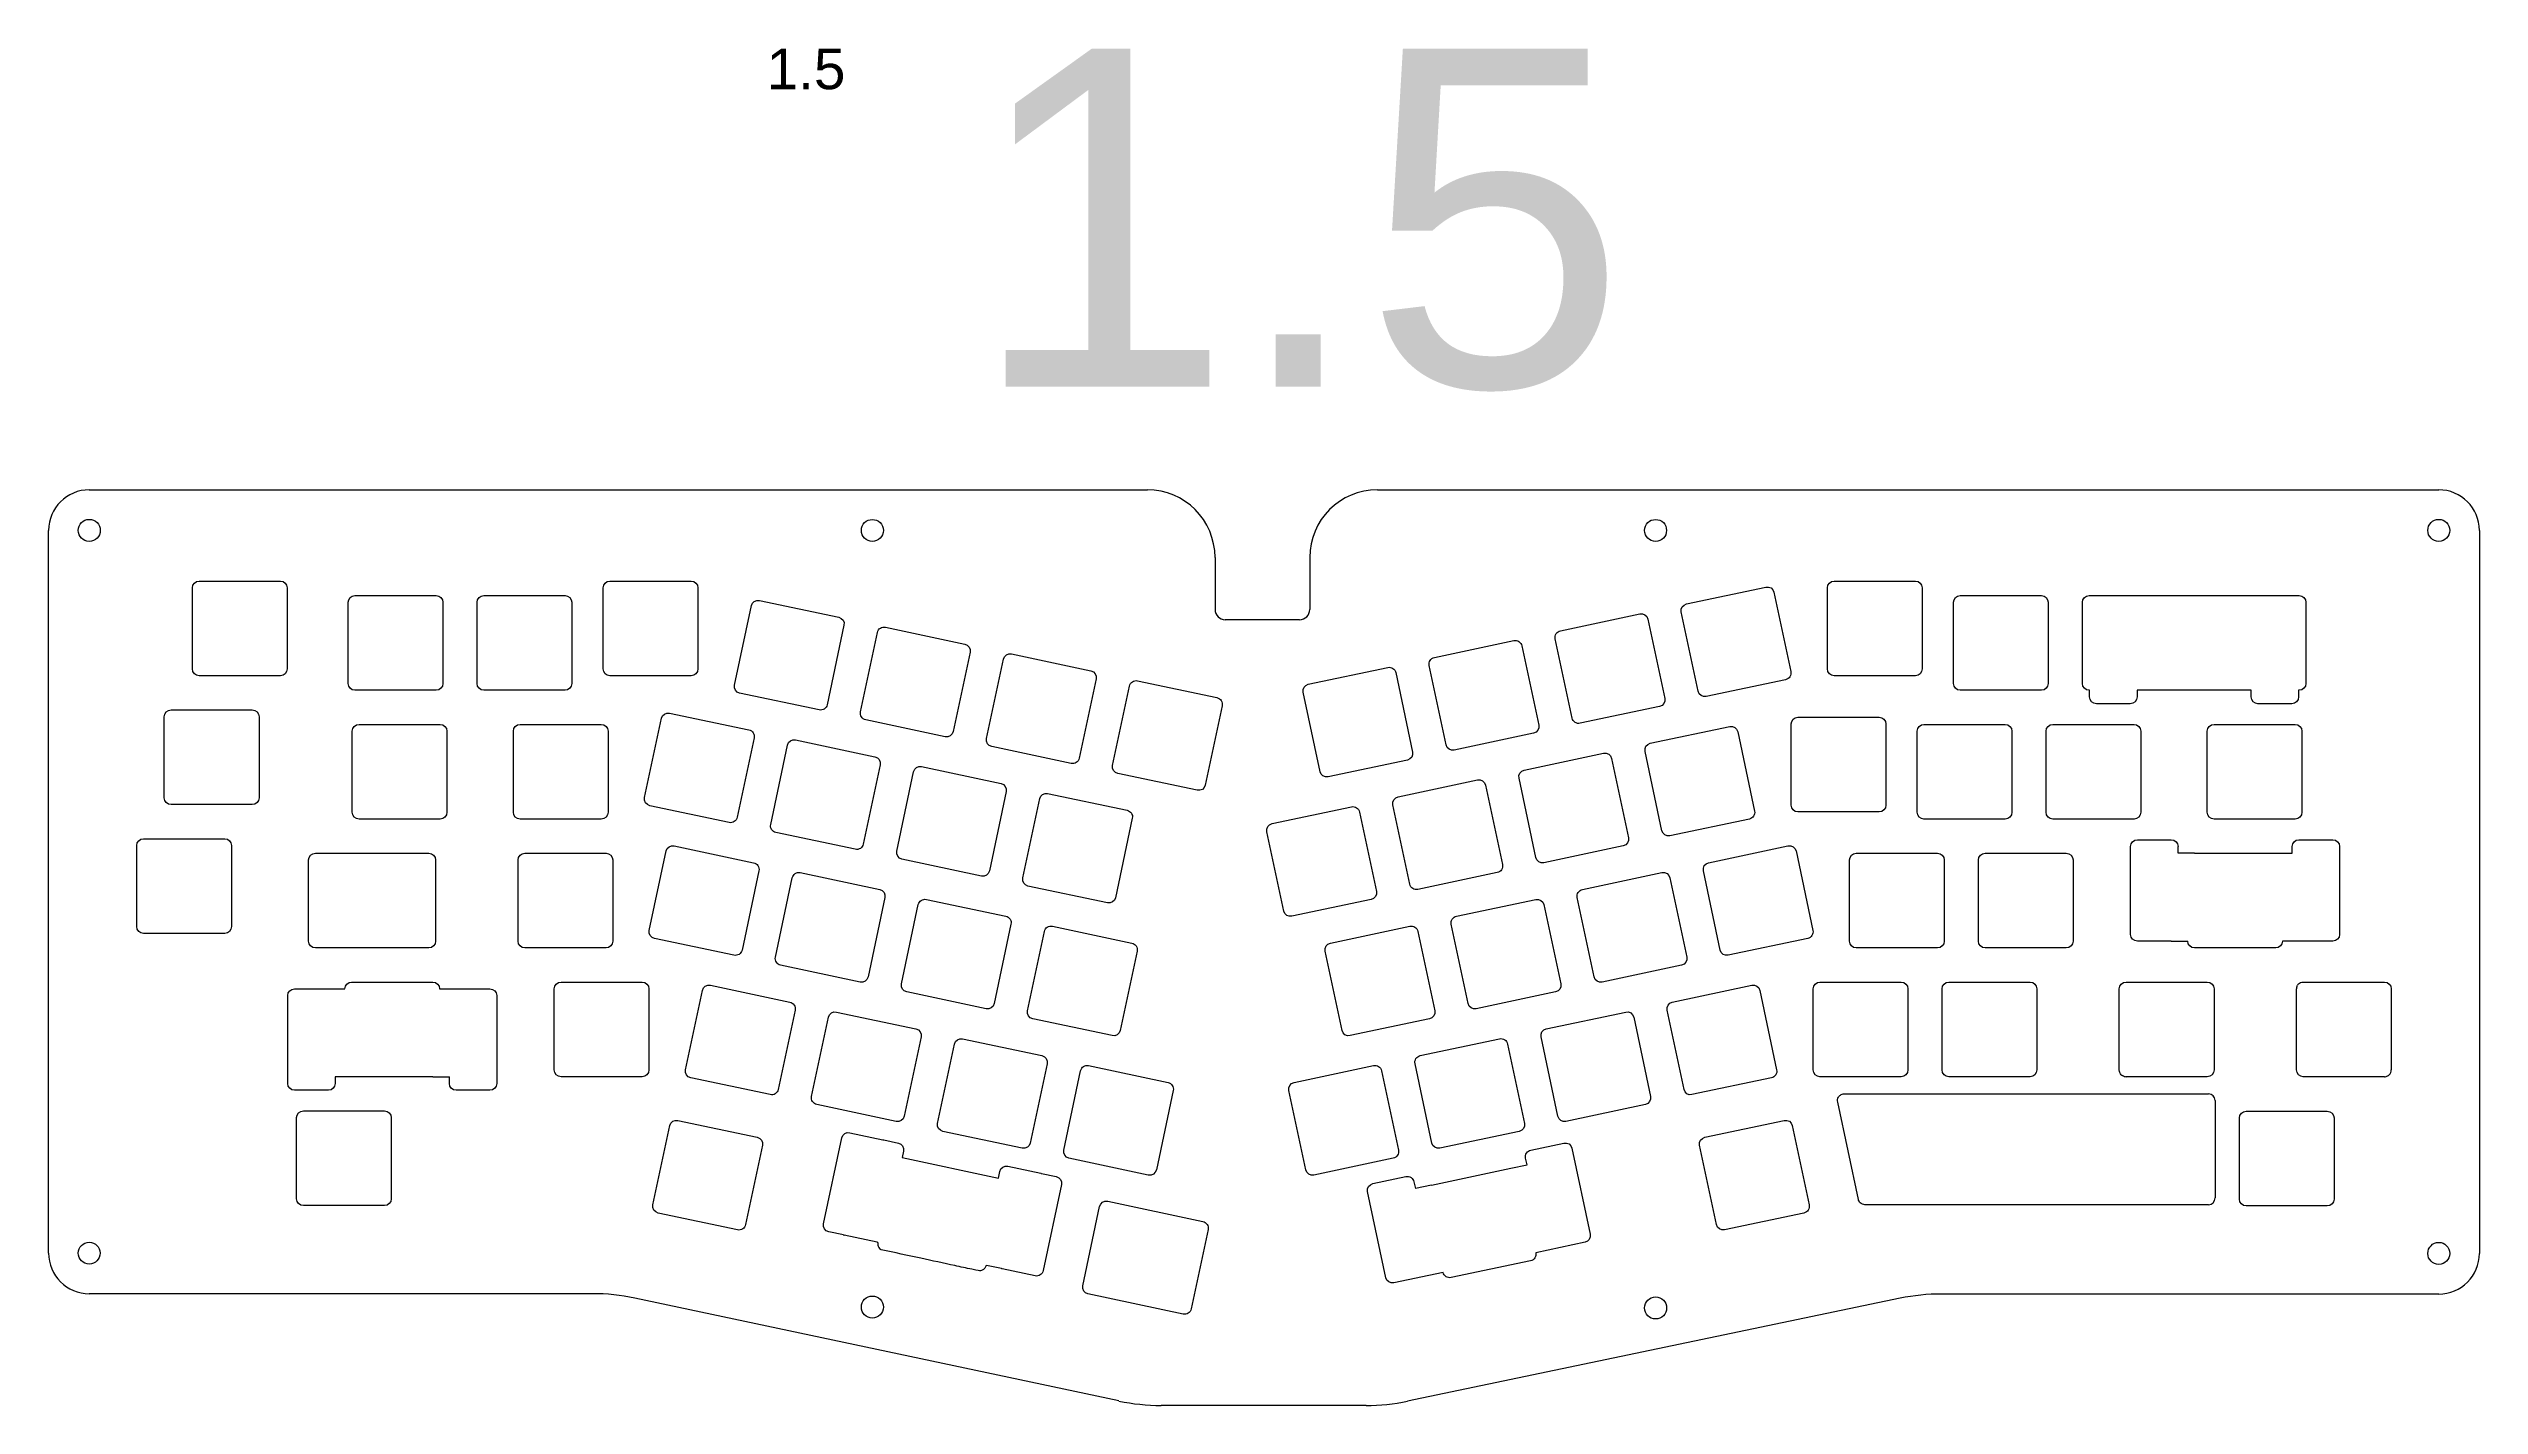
# Model space of a CAD drawing. Header units: millimetres. Extents: x -1511 to 747, y -483 to 541.
# Drawn here: x -406.1 to -46.8, y 69.4 to 270 of the extents above; entities that cross this region are included whole.
import ezdxf

# ---------------------------------------------------------------- set-up
doc = ezdxf.new("R2010")
doc.units = ezdxf.units.MM
doc.layers.get('0').update_dxf_attribs({"lineweight": 25, "true_color": 0xffffff})
doc.styles.add('textstyle0', font='')
doc.styles.add('textstyle1', font='')
doc.styles.get('textstyle0').set_extended_font_data('Arial')
doc.styles.get('textstyle1').set_extended_font_data('Arial')

msp = doc.modelspace()

# ---------------------------------------------------------------- linework, layer by layer
for p, q in [((-400.13, 204.76), (-243.72, 204.76)), ((-209.72, 204.76), (-52.83, 204.76)), ((-406.13, 91.9), (-406.13, 198.76)), ((-46.83, 198.76), (-46.83, 91.85)), ((-233.72, 194.76), (-233.72, 187.06)), ((-219.72, 194.76), (-219.72, 187.06)), ((-383.87, 191.27), (-371.87, 191.27)), ((-323.16, 191.27), (-311.16, 191.27)), ((-142.2, 191.27), (-130.2, 191.27)), ((-384.87, 178.27), (-384.87, 190.27)), ((-370.87, 190.27), (-370.87, 178.27)), ((-361.85, 176.13), (-361.85, 188.13)), ((-360.85, 189.13), (-348.85, 189.13)), ((-347.85, 188.13), (-347.85, 176.13)), ((-342.8, 176.13), (-342.8, 188.13)), ((-341.8, 189.13), (-329.8, 189.13)), ((-328.8, 188.13), (-328.8, 176.13)), ((-324.16, 178.27), (-324.16, 190.27)), ((-310.16, 190.27), (-310.16, 178.27)), ((-304.76, 175.9), (-302.26, 187.64)), ((-301.07, 188.41), (-289.34, 185.91)), ((-164.03, 187.89), (-152.29, 190.38)), ((-151.1, 189.62), (-148.61, 177.88)), ((-143.2, 178.27), (-143.2, 190.27)), ((-129.2, 190.27), (-129.2, 178.27)), ((-124.57, 176.13), (-124.57, 188.13)), ((-123.57, 189.13), (-111.57, 189.13)), ((-110.57, 188.13), (-110.57, 176.13)), ((-105.52, 176.13), (-105.52, 188.13)), ((-104.52, 189.13), (-73.47, 189.13)), ((-72.47, 188.13), (-72.47, 176.13)), ((-288.57, 184.73), (-291.06, 172.99)), ((-286.12, 171.94), (-283.63, 183.67)), ((-282.44, 184.44), (-270.7, 181.95)), ((-221.22, 185.56), (-232.22, 185.56)), ((-182.66, 183.93), (-170.92, 186.43)), ((-169.73, 185.65), (-167.24, 173.92)), ((-162.3, 174.97), (-164.8, 186.7)), ((-269.93, 180.76), (-272.43, 169.03)), ((-267.49, 167.98), (-265, 179.71)), ((-263.81, 180.49), (-252.07, 177.98)), ((-201.29, 179.97), (-189.56, 182.46)), ((-188.37, 181.69), (-185.87, 169.96)), ((-180.94, 171.01), (-183.43, 182.74)), ((-371.87, 177.27), (-383.87, 177.27)), ((-311.16, 177.27), (-323.16, 177.27)), ((-251.3, 176.8), (-253.79, 165.07)), ((-245.17, 176.52), (-233.44, 174.03)), ((-219.93, 176.01), (-208.19, 178.5)), ((-207, 177.73), (-204.51, 165.99)), ((-199.57, 167.04), (-202.06, 178.78)), ((-149.38, 176.69), (-161.12, 174.19)), ((-130.2, 177.27), (-142.2, 177.27)), ((-348.85, 175.13), (-360.85, 175.13)), ((-329.8, 175.13), (-341.8, 175.13)), ((-292.25, 172.22), (-303.99, 174.71)), ((-248.86, 164.01), (-246.36, 175.75)), ((-232.67, 172.84), (-235.16, 161.1)), ((-218.2, 163.08), (-220.7, 174.82)), ((-168.01, 172.73), (-179.75, 170.24)), ((-111.57, 175.13), (-123.57, 175.13)), ((-104.44, 175.13), (-104.52, 175.13)), ((-104.44, 174.13), (-104.44, 175.13)), ((-98.43, 173.13), (-103.43, 173.13)), ((-80.56, 175.13), (-97.44, 175.13)), ((-97.44, 175.13), (-97.44, 174.13)), ((-80.56, 174.13), (-80.56, 175.13)), ((-74.56, 173.13), (-79.56, 173.13)), ((-73.47, 175.13), (-73.56, 175.13)), ((-73.56, 175.13), (-73.56, 174.13)), ((-389.03, 159.22), (-389.03, 171.22)), ((-388.03, 172.22), (-376.03, 172.22)), ((-375.03, 171.22), (-375.03, 159.22)), ((-361.25, 157.08), (-361.25, 169.08)), ((-360.25, 170.08), (-348.25, 170.08)), ((-347.25, 169.08), (-347.25, 157.08)), ((-337.44, 157.08), (-337.44, 169.08)), ((-336.44, 170.08), (-324.44, 170.08)), ((-323.44, 169.08), (-323.44, 157.08)), ((-318.04, 159.25), (-315.54, 170.99)), ((-314.36, 171.75), (-302.62, 169.26)), ((-273.61, 168.25), (-285.35, 170.75)), ((-169.39, 167.28), (-157.65, 169.78)), ((-156.46, 169), (-153.97, 157.27)), ((-148.56, 158.14), (-148.56, 170.14)), ((-147.56, 171.14), (-135.56, 171.14)), ((-134.56, 170.14), (-134.56, 158.14)), ((-129.93, 157.08), (-129.93, 169.08)), ((-128.93, 170.08), (-116.93, 170.08)), ((-115.93, 169.08), (-115.93, 157.08)), ((-110.88, 157.08), (-110.88, 169.08)), ((-109.88, 170.08), (-97.88, 170.08)), ((-96.88, 169.08), (-96.88, 157.08)), ((-87.06, 157.08), (-87.06, 169.08)), ((-86.06, 170.08), (-74.06, 170.08)), ((-73.06, 169.08), (-73.06, 157.08)), ((-301.85, 168.07), (-304.34, 156.34)), ((-299.4, 155.29), (-296.91, 167.02)), ((-295.72, 167.8), (-283.99, 165.3)), ((-254.98, 164.3), (-266.72, 166.79)), ((-186.64, 168.77), (-198.38, 166.28)), ((-188.02, 163.32), (-176.28, 165.81)), ((-167.66, 154.36), (-170.16, 166.09)), ((-283.21, 164.11), (-285.71, 152.38)), ((-280.77, 151.32), (-278.27, 163.07)), ((-277.09, 163.83), (-265.35, 161.34)), ((-236.35, 160.33), (-248.09, 162.83)), ((-205.28, 164.81), (-217.02, 162.31)), ((-206.65, 159.36), (-194.92, 161.86)), ((-186.29, 150.39), (-188.79, 162.13)), ((-175.1, 165.04), (-172.6, 153.3)), ((-376.03, 158.22), (-388.03, 158.22)), ((-264.58, 160.15), (-267.08, 148.41)), ((-262.13, 147.37), (-259.64, 159.1)), ((-258.46, 159.87), (-246.72, 157.38)), ((-204.93, 146.44), (-207.43, 158.17)), ((-193.73, 161.08), (-191.24, 149.35)), ((-348.25, 156.08), (-360.25, 156.08)), ((-324.44, 156.08), (-336.44, 156.08)), ((-305.53, 155.57), (-317.27, 158.06)), ((-245.95, 156.19), (-248.44, 144.45)), ((-225.29, 155.4), (-213.55, 157.89)), ((-212.36, 157.12), (-209.87, 145.38)), ((-154.74, 156.08), (-166.48, 153.59)), ((-135.56, 157.14), (-147.56, 157.14)), ((-116.93, 156.08), (-128.93, 156.08)), ((-97.88, 156.08), (-109.88, 156.08)), ((-74.06, 156.08), (-86.06, 156.08)), ((-393.1, 140.17), (-393.1, 152.17)), ((-392.1, 153.17), (-380.1, 153.17)), ((-379.1, 152.17), (-379.1, 140.17)), ((-366.7, 151.03), (-349.94, 151.03)), ((-335.74, 151.03), (-323.74, 151.03)), ((-317.34, 139.62), (-314.84, 151.36)), ((-313.65, 152.13), (-301.92, 149.63)), ((-286.9, 151.61), (-298.63, 154.1)), ((-223.56, 142.47), (-226.06, 154.21)), ((-173.37, 152.12), (-185.11, 149.62)), ((-160.77, 149.63), (-149.03, 152.13)), ((-147.84, 151.36), (-145.35, 139.62)), ((-138.94, 151.03), (-126.94, 151.03)), ((-119.89, 151.03), (-107.89, 151.03)), ((-98.38, 139.03), (-98.38, 152.03)), ((-97.38, 153.03), (-92.38, 153.03)), ((-91.38, 151.03), (-91.38, 152.03)), ((-88.94, 151.03), (-91.38, 151.03)), ((-88.94, 151.03), (-76.94, 151.03)), ((-76.94, 151.03), (-74.5, 151.03)), ((-74.5, 151.03), (-74.5, 152.03)), ((-73.5, 153.03), (-68.51, 153.03)), ((-67.5, 152.03), (-67.5, 139.03)), ((-367.7, 138.03), (-367.7, 150.03)), ((-348.94, 150.03), (-348.94, 138.03)), ((-336.74, 138.03), (-336.74, 150.03)), ((-322.74, 150.03), (-322.74, 138.03)), ((-301.15, 148.44), (-303.64, 136.71)), ((-298.7, 135.66), (-296.21, 147.39)), ((-295.02, 148.16), (-283.28, 145.67)), ((-268.26, 147.65), (-280, 150.14)), ((-192.01, 148.16), (-203.74, 145.67)), ((-179.4, 145.67), (-167.66, 148.16)), ((-166.48, 147.39), (-163.98, 135.66)), ((-159.04, 136.71), (-161.54, 148.44)), ((-139.94, 138.03), (-139.94, 150.03)), ((-125.94, 150.03), (-125.94, 138.03)), ((-120.89, 138.03), (-120.89, 150.03)), ((-106.89, 150.03), (-106.89, 138.03)), ((-282.51, 144.48), (-285.01, 132.74)), ((-276.39, 144.2), (-264.65, 141.71)), ((-249.63, 143.68), (-261.37, 146.18)), ((-210.64, 144.2), (-222.38, 141.7)), ((-198.03, 141.71), (-186.29, 144.2)), ((-177.68, 132.74), (-180.17, 144.48)), ((-280.07, 131.7), (-277.58, 143.43)), ((-263.88, 140.52), (-266.37, 128.79)), ((-257.75, 140.24), (-246.02, 137.75)), ((-216.67, 137.75), (-204.93, 140.24)), ((-196.31, 128.79), (-198.8, 140.52)), ((-185.11, 143.43), (-182.61, 131.7)), ((-380.1, 139.17), (-392.1, 139.17)), ((-349.94, 137.03), (-366.7, 137.03)), ((-323.74, 137.03), (-335.74, 137.03)), ((-304.83, 135.94), (-316.57, 138.43)), ((-261.44, 127.73), (-258.94, 139.47)), ((-245.25, 136.56), (-247.74, 124.82)), ((-214.94, 124.82), (-217.44, 136.56)), ((-203.74, 139.47), (-201.25, 127.73)), ((-146.12, 138.43), (-157.86, 135.94)), ((-126.94, 137.03), (-138.94, 137.03)), ((-107.89, 137.03), (-119.89, 137.03)), ((-92.38, 138.03), (-97.38, 138.03)), ((-92.38, 138.03), (-89.94, 138.03)), ((-76.94, 137.03), (-88.94, 137.03)), ((-73.5, 138.03), (-75.94, 138.03)), ((-68.51, 138.03), (-73.5, 138.03)), ((-286.19, 131.98), (-297.93, 134.47)), ((-164.75, 134.47), (-176.49, 131.98)), ((-370.78, 116.98), (-370.78, 129.98)), ((-369.78, 130.98), (-364.78, 130.98)), ((-364.78, 130.98), (-362.34, 130.98)), ((-361.34, 131.98), (-349.34, 131.98)), ((-348.34, 130.98), (-345.9, 130.98)), ((-345.9, 130.98), (-340.9, 130.98)), ((-339.9, 129.98), (-339.9, 116.98)), ((-331.39, 118.98), (-331.39, 130.98)), ((-330.39, 131.98), (-318.39, 131.98)), ((-317.39, 130.98), (-317.39, 118.98)), ((-311.99, 119.01), (-309.49, 130.74)), ((-308.31, 131.52), (-296.57, 129.02)), ((-267.56, 128.01), (-279.3, 130.51)), ((-183.38, 130.51), (-195.12, 128.01)), ((-166.13, 129.02), (-154.39, 131.52)), ((-153.2, 130.74), (-150.71, 119.01)), ((-145.3, 118.98), (-145.3, 130.98)), ((-144.3, 131.98), (-132.3, 131.98)), ((-131.3, 130.98), (-131.3, 118.98)), ((-126.25, 118.98), (-126.25, 130.98)), ((-125.25, 131.98), (-113.25, 131.98)), ((-112.25, 130.98), (-112.25, 118.98)), ((-100.06, 118.98), (-100.06, 130.98)), ((-99.06, 131.98), (-87.06, 131.98)), ((-86.06, 130.98), (-86.06, 118.98)), ((-73.86, 118.98), (-73.86, 130.98)), ((-72.86, 131.98), (-60.86, 131.98)), ((-59.86, 130.98), (-59.86, 118.98)), ((-295.8, 127.83), (-298.29, 116.1)), ((-293.35, 115.05), (-290.86, 126.79)), ((-289.67, 127.55), (-277.94, 125.06)), ((-248.93, 124.06), (-260.67, 126.55)), ((-202.02, 126.55), (-213.76, 124.06)), ((-184.76, 125.06), (-173.02, 127.55)), ((-171.84, 126.79), (-169.34, 115.05)), ((-164.4, 116.1), (-166.9, 127.83)), ((-277.16, 123.88), (-279.66, 112.13)), ((-274.72, 111.09), (-272.22, 122.82)), ((-271.04, 123.59), (-259.3, 121.1)), ((-203.39, 121.1), (-191.66, 123.59)), ((-190.47, 122.82), (-187.97, 111.09)), ((-183.03, 112.13), (-185.53, 123.88)), ((-258.53, 119.91), (-261.03, 108.18)), ((-256.08, 107.13), (-253.59, 118.86)), ((-252.4, 119.63), (-240.67, 117.14)), ((-222.03, 117.14), (-210.29, 119.63)), ((-209.1, 118.86), (-206.61, 107.13)), ((-201.67, 108.18), (-204.16, 119.91)), ((-364.78, 115.98), (-369.78, 115.98)), ((-363.78, 117.98), (-363.78, 116.98)), ((-361.34, 117.98), (-363.78, 117.98)), ((-349.34, 117.98), (-361.34, 117.98)), ((-349.34, 117.98), (-346.9, 117.98)), ((-346.9, 116.98), (-346.9, 117.98)), ((-340.9, 115.98), (-345.9, 115.98)), ((-318.39, 117.98), (-330.39, 117.98)), ((-299.48, 115.33), (-311.22, 117.82)), ((-239.9, 115.95), (-242.39, 104.21)), ((-220.3, 104.21), (-222.8, 115.95)), ((-151.48, 117.82), (-163.22, 115.33)), ((-132.3, 117.98), (-144.3, 117.98)), ((-140.7, 115.45), (-86.89, 115.45)), ((-113.25, 117.98), (-125.25, 117.98)), ((-99.66, 118.18), (-99.66, 118.18)), ((-99.53, 118.1), (-99.54, 118.1)), ((-87.06, 117.98), (-99.06, 117.98)), ((-60.86, 117.98), (-72.86, 117.98)), ((-60.38, 118.1), (-60.39, 118.1)), ((-369.48, 99.93), (-369.48, 111.93)), ((-368.48, 112.93), (-356.48, 112.93)), ((-355.48, 111.93), (-355.48, 99.93)), ((-313.11, 111.52), (-301.38, 109.03)), ((-280.85, 111.37), (-292.58, 113.86)), ((-170.11, 113.86), (-181.85, 111.37)), ((-161.32, 109.03), (-149.58, 111.52)), ((-138.63, 99.85), (-141.68, 114.24)), ((-85.89, 114.45), (-85.89, 100.06)), ((-82.31, 99.88), (-82.31, 111.88)), ((-81.31, 112.88), (-69.31, 112.88)), ((-68.31, 111.88), (-68.31, 99.88)), ((-316.8, 99.02), (-314.3, 110.76)), ((-300.61, 107.85), (-303.1, 96.11)), ((-291.6, 96.22), (-288.9, 108.94)), ((-287.71, 109.71), (-282.82, 108.67)), ((-282.7, 108.64), (-280.53, 108.18)), ((-262.21, 107.4), (-273.95, 109.9)), ((-188.75, 109.9), (-200.48, 107.4)), ((-187.04, 107.14), (-182.15, 108.18)), ((-159.59, 96.11), (-162.09, 107.85)), ((-148.39, 110.76), (-145.9, 99.02)), ((-279.76, 106.99), (-279.97, 106.02)), ((-279.97, 106.02), (-265.75, 102.99)), ((-264.35, 104.74), (-259.46, 103.71)), ((-243.58, 103.44), (-255.32, 105.94)), ((-207.38, 105.94), (-219.12, 103.44)), ((-201.72, 101.97), (-189.99, 104.47)), ((-189.99, 104.47), (-187.6, 104.97)), ((-187.6, 104.97), (-187.81, 105.95)), ((-180.96, 107.4), (-178.26, 94.69)), ((-265.75, 102.99), (-265.54, 103.98)), ((-259.35, 103.68), (-257.18, 103.21)), ((-256.41, 102.03), (-259.11, 89.31)), ((-208.46, 88.27), (-211.17, 100.99)), ((-210.4, 102.17), (-205.51, 103.21)), ((-204.32, 102.44), (-204.11, 101.46)), ((-201.72, 101.97), (-204.11, 101.46)), ((-356.48, 98.93), (-368.48, 98.93)), ((-304.29, 95.34), (-316.02, 97.83)), ((-253.28, 87.05), (-250.78, 98.79)), ((-249.59, 99.56), (-235.53, 96.57)), ((-146.67, 97.83), (-158.41, 95.34)), ((-86.89, 99.06), (-137.65, 99.06)), ((-69.31, 98.88), (-81.31, 98.88)), ((-288.66, 94.58), (-290.83, 95.04)), ((-283.65, 93.5), (-288.54, 94.55)), ((-234.76, 95.38), (-237.25, 83.65)), ((-179.03, 93.5), (-186.31, 91.96)), ((-267.57, 90.1), (-267.57, 90.09)), ((-265.3, 89.61), (-267.48, 90.07)), ((-187.08, 90.77), (-198.81, 88.28)), ((-260.3, 88.54), (-265.19, 89.58)), ((-200, 89.05), (-207.28, 87.5)), ((-325.73, 85.9), (-400.13, 85.9)), ((-247.93, 70.04), (-319.5, 85.25)), ((-238.44, 82.88), (-252.5, 85.87)), ((-132.46, 85.22), (-205.26, 70.02)), ((-52.83, 85.85), (-126.33, 85.85)), ((-211.39, 69.38), (-241.69, 69.38))]:
    msp.add_line(p, q)
for centre, radius in [((-400.13, 198.76), 1.63), ((-284.37, 198.76), 1.62), ((-168.6, 198.76), 1.62), ((-52.83, 198.76), 1.63), ((-400.13, 91.9), 1.62), ((-52.83, 91.85), 1.63), ((-284.37, 83.92), 1.63), ((-168.6, 83.8), 1.63)]:
    msp.add_circle(centre, radius)
for centre, radius, start, end in [((-400.13, 198.76), 6, 90, 180), ((-243.72, 194.76), 10, 0, 90), ((-209.72, 194.76), 10, 90, 180), ((-52.83, 198.76), 6, 0, 90), ((-232.22, 187.06), 1.5, 180, 270), ((-221.22, 187.06), 1.5, 270, 0), ((-86.89, 114.45), 1, 0, 90), ((-86.89, 100.06), 1, 270, 0), ((-400.13, 91.9), 6, 180, 270), ((-52.83, 91.85), 6, 270, 0), ((-325.73, 55.9), 30, 78.0043, 90), ((-126.33, 55.85), 30, 90, 101.7943), ((-241.69, 99.38), 30, 258.0043, 270), ((-211.39, 99.38), 30, 270, 281.7943)]:
    msp.add_arc(centre, radius, start, end)
for centre, major_axis, ratio, start_param, end_param in [((-73.51, 131.14), (-0.141, -0.574), 0.559465, 4.610476, 5.12733), ((-73.04, 130.39), (0.23, -1.46), 0.586085, 3.51913, 3.75075), ((-60.78, 119), (0.152, -0.959), 0.939405, 0.58021, 1.404567), ((-99.42, 119.72), (0.71, -1.67), 0.680199, 5.772692, 6.003015), ((-60.84, 118.89), (0.938, 0.211), 0.942037, 4.477952, 4.98992), ((-60.76, 118.57), (0.77, 0.253), 0.723613, 4.975963, 5.352476), ((-288.5, 94.66), (0.283, -0.039), 0.421836, 4.184153, 4.615272)]:
    msp.add_ellipse(centre, major_axis=major_axis, ratio=ratio, start_param=start_param, end_param=end_param)
for points in [[(-384.87, 190.27), (-384.87, 190.82), (-384.42, 191.27), (-383.87, 191.27)], [(-371.87, 191.27), (-371.32, 191.27), (-370.87, 190.82), (-370.87, 190.27)], [(-324.16, 190.27), (-324.16, 190.82), (-323.72, 191.27), (-323.16, 191.27)], [(-311.16, 191.27), (-310.61, 191.27), (-310.16, 190.82), (-310.16, 190.27)], [(-152.29, 190.38), (-151.75, 190.5), (-151.22, 190.16), (-151.1, 189.62)], [(-143.2, 190.27), (-143.2, 190.82), (-142.75, 191.27), (-142.2, 191.27)], [(-130.2, 191.27), (-129.65, 191.27), (-129.2, 190.82), (-129.2, 190.27)], [(-361.85, 188.13), (-361.85, 188.68), (-361.41, 189.13), (-360.85, 189.13)], [(-348.85, 189.13), (-348.3, 189.13), (-347.85, 188.68), (-347.85, 188.13)], [(-342.8, 188.13), (-342.8, 188.68), (-342.36, 189.13), (-341.8, 189.13)], [(-329.8, 189.13), (-329.25, 189.13), (-328.8, 188.68), (-328.8, 188.13)], [(-302.26, 187.64), (-302.15, 188.18), (-301.62, 188.52), (-301.07, 188.41)], [(-164.8, 186.7), (-164.91, 187.24), (-164.57, 187.77), (-164.03, 187.89)], [(-124.57, 188.13), (-124.57, 188.68), (-124.12, 189.13), (-123.57, 189.13)], [(-111.57, 189.13), (-111.02, 189.13), (-110.57, 188.68), (-110.57, 188.13)], [(-105.52, 188.13), (-105.52, 188.68), (-105.07, 189.13), (-104.52, 189.13)], [(-73.47, 189.13), (-72.92, 189.13), (-72.47, 188.68), (-72.47, 188.13)], [(-289.34, 185.91), (-288.8, 185.79), (-288.45, 185.27), (-288.57, 184.73)], [(-283.63, 183.67), (-283.51, 184.21), (-282.98, 184.56), (-282.44, 184.44)], [(-183.43, 182.74), (-183.55, 183.28), (-183.2, 183.82), (-182.66, 183.93)], [(-170.92, 186.43), (-170.38, 186.54), (-169.85, 186.19), (-169.73, 185.65)], [(-270.7, 181.95), (-270.16, 181.83), (-269.82, 181.3), (-269.93, 180.76)], [(-265, 179.71), (-264.88, 180.25), (-264.35, 180.6), (-263.81, 180.49)], [(-202.06, 178.78), (-202.18, 179.32), (-201.83, 179.85), (-201.29, 179.97)], [(-189.56, 182.46), (-189.01, 182.58), (-188.48, 182.23), (-188.37, 181.69)], [(-383.87, 177.27), (-384.42, 177.27), (-384.87, 177.72), (-384.87, 178.27)], [(-370.87, 178.27), (-370.87, 177.72), (-371.32, 177.27), (-371.87, 177.27)], [(-360.85, 175.13), (-361.41, 175.13), (-361.85, 175.58), (-361.85, 176.13)], [(-347.85, 176.13), (-347.85, 175.58), (-348.3, 175.13), (-348.85, 175.13)], [(-341.8, 175.13), (-342.36, 175.13), (-342.8, 175.58), (-342.8, 176.13)], [(-328.8, 176.13), (-328.8, 175.58), (-329.25, 175.13), (-329.8, 175.13)], [(-323.16, 177.27), (-323.72, 177.27), (-324.16, 177.72), (-324.16, 178.27)], [(-310.16, 178.27), (-310.16, 177.72), (-310.61, 177.27), (-311.16, 177.27)], [(-252.07, 177.98), (-251.53, 177.87), (-251.18, 177.34), (-251.3, 176.8)], [(-246.36, 175.75), (-246.25, 176.29), (-245.72, 176.64), (-245.17, 176.52)], [(-208.19, 178.5), (-207.65, 178.62), (-207.12, 178.27), (-207, 177.73)], [(-148.61, 177.88), (-148.49, 177.34), (-148.84, 176.81), (-149.38, 176.69)], [(-142.2, 177.27), (-142.75, 177.27), (-143.2, 177.72), (-143.2, 178.27)], [(-129.2, 178.27), (-129.2, 177.72), (-129.65, 177.27), (-130.2, 177.27)], [(-123.57, 175.13), (-124.12, 175.13), (-124.57, 175.58), (-124.57, 176.13)], [(-110.57, 176.13), (-110.57, 175.58), (-111.02, 175.13), (-111.57, 175.13)], [(-104.52, 175.13), (-105.07, 175.13), (-105.52, 175.58), (-105.52, 176.13)], [(-72.47, 176.13), (-72.47, 175.58), (-72.92, 175.13), (-73.47, 175.13)], [(-303.99, 174.71), (-304.53, 174.82), (-304.87, 175.35), (-304.76, 175.9)], [(-291.06, 172.99), (-291.18, 172.44), (-291.71, 172.1), (-292.25, 172.22)], [(-233.44, 174.03), (-232.9, 173.91), (-232.55, 173.38), (-232.67, 172.84)], [(-220.7, 174.82), (-220.81, 175.36), (-220.47, 175.89), (-219.93, 176.01)], [(-167.24, 173.92), (-167.13, 173.38), (-167.47, 172.84), (-168.01, 172.73)], [(-161.12, 174.19), (-161.66, 174.08), (-162.19, 174.42), (-162.3, 174.97)], [(-103.43, 173.13), (-103.99, 173.13), (-104.44, 173.57), (-104.44, 174.13)], [(-97.44, 174.13), (-97.44, 173.57), (-97.88, 173.13), (-98.43, 173.13)], [(-79.56, 173.13), (-80.11, 173.13), (-80.56, 173.57), (-80.56, 174.13)], [(-73.56, 174.13), (-73.56, 173.57), (-74.01, 173.13), (-74.56, 173.13)], [(-389.03, 171.22), (-389.03, 171.77), (-388.58, 172.22), (-388.03, 172.22)], [(-376.03, 172.22), (-375.48, 172.22), (-375.03, 171.77), (-375.03, 171.22)], [(-361.25, 169.08), (-361.25, 169.63), (-360.8, 170.08), (-360.25, 170.08)], [(-348.25, 170.08), (-347.7, 170.08), (-347.25, 169.63), (-347.25, 169.08)], [(-337.44, 169.08), (-337.44, 169.63), (-336.99, 170.08), (-336.44, 170.08)], [(-324.44, 170.08), (-323.89, 170.08), (-323.44, 169.63), (-323.44, 169.08)], [(-315.54, 170.99), (-315.43, 171.52), (-314.9, 171.87), (-314.36, 171.75)], [(-302.62, 169.26), (-302.08, 169.15), (-301.73, 168.61), (-301.85, 168.07)], [(-285.35, 170.75), (-285.89, 170.87), (-286.24, 171.4), (-286.12, 171.94)], [(-272.43, 169.03), (-272.54, 168.48), (-273.07, 168.14), (-273.61, 168.25)], [(-185.87, 169.96), (-185.76, 169.42), (-186.1, 168.89), (-186.64, 168.77)], [(-179.75, 170.24), (-180.29, 170.12), (-180.82, 170.47), (-180.94, 171.01)], [(-157.65, 169.78), (-157.11, 169.89), (-156.58, 169.55), (-156.46, 169)], [(-148.56, 170.14), (-148.56, 170.69), (-148.11, 171.14), (-147.56, 171.14)], [(-135.56, 171.14), (-135.01, 171.14), (-134.56, 170.69), (-134.56, 170.14)], [(-129.93, 169.08), (-129.93, 169.63), (-129.48, 170.08), (-128.93, 170.08)], [(-116.93, 170.08), (-116.38, 170.08), (-115.93, 169.63), (-115.93, 169.08)], [(-110.88, 169.08), (-110.88, 169.63), (-110.43, 170.08), (-109.88, 170.08)], [(-97.88, 170.08), (-97.33, 170.08), (-96.88, 169.63), (-96.88, 169.08)], [(-87.06, 169.08), (-87.06, 169.63), (-86.61, 170.08), (-86.06, 170.08)], [(-74.06, 170.08), (-73.51, 170.08), (-73.06, 169.63), (-73.06, 169.08)], [(-296.91, 167.02), (-296.79, 167.56), (-296.26, 167.91), (-295.72, 167.8)], [(-283.99, 165.3), (-283.44, 165.19), (-283.1, 164.65), (-283.21, 164.11)], [(-266.72, 166.79), (-267.26, 166.9), (-267.6, 167.44), (-267.49, 167.98)], [(-204.51, 165.99), (-204.4, 165.45), (-204.74, 164.92), (-205.28, 164.81)], [(-198.38, 166.28), (-198.92, 166.16), (-199.45, 166.5), (-199.57, 167.04)], [(-176.28, 165.81), (-175.74, 165.93), (-175.21, 165.58), (-175.1, 165.04)], [(-170.16, 166.09), (-170.27, 166.64), (-169.93, 167.16), (-169.39, 167.28)], [(-278.27, 163.07), (-278.16, 163.61), (-277.63, 163.95), (-277.09, 163.83)], [(-253.79, 165.07), (-253.91, 164.53), (-254.44, 164.18), (-254.98, 164.3)], [(-248.09, 162.83), (-248.63, 162.95), (-248.97, 163.47), (-248.86, 164.01)], [(-217.02, 162.31), (-217.56, 162.2), (-218.09, 162.54), (-218.2, 163.08)], [(-194.92, 161.86), (-194.38, 161.97), (-193.84, 161.62), (-193.73, 161.08)], [(-188.79, 162.13), (-188.9, 162.67), (-188.56, 163.21), (-188.02, 163.32)], [(-388.03, 158.22), (-388.58, 158.22), (-389.03, 158.67), (-389.03, 159.22)], [(-375.03, 159.22), (-375.03, 158.67), (-375.48, 158.22), (-376.03, 158.22)], [(-317.27, 158.06), (-317.81, 158.18), (-318.15, 158.71), (-318.04, 159.25)], [(-265.35, 161.34), (-264.81, 161.22), (-264.47, 160.69), (-264.58, 160.15)], [(-259.64, 159.1), (-259.53, 159.64), (-258.99, 159.99), (-258.46, 159.87)], [(-235.16, 161.1), (-235.28, 160.56), (-235.81, 160.22), (-236.35, 160.33)], [(-207.43, 158.17), (-207.54, 158.71), (-207.19, 159.24), (-206.65, 159.36)], [(-147.56, 157.14), (-148.11, 157.14), (-148.56, 157.59), (-148.56, 158.14)], [(-134.56, 158.14), (-134.56, 157.59), (-135.01, 157.14), (-135.56, 157.14)], [(-360.25, 156.08), (-360.8, 156.08), (-361.25, 156.53), (-361.25, 157.08)], [(-347.25, 157.08), (-347.25, 156.53), (-347.7, 156.08), (-348.25, 156.08)], [(-336.44, 156.08), (-336.99, 156.08), (-337.44, 156.53), (-337.44, 157.08)], [(-323.44, 157.08), (-323.44, 156.53), (-323.89, 156.08), (-324.44, 156.08)], [(-304.34, 156.34), (-304.46, 155.79), (-304.99, 155.45), (-305.53, 155.57)], [(-298.63, 154.1), (-299.17, 154.21), (-299.52, 154.75), (-299.4, 155.29)], [(-246.72, 157.38), (-246.17, 157.26), (-245.83, 156.73), (-245.95, 156.19)], [(-226.06, 154.21), (-226.17, 154.75), (-225.83, 155.28), (-225.29, 155.4)], [(-213.55, 157.89), (-213.01, 158.01), (-212.48, 157.66), (-212.36, 157.12)], [(-153.97, 157.27), (-153.85, 156.73), (-154.2, 156.2), (-154.74, 156.08)], [(-128.93, 156.08), (-129.48, 156.08), (-129.93, 156.53), (-129.93, 157.08)], [(-115.93, 157.08), (-115.93, 156.53), (-116.38, 156.08), (-116.93, 156.08)], [(-109.88, 156.08), (-110.43, 156.08), (-110.88, 156.53), (-110.88, 157.08)], [(-96.88, 157.08), (-96.88, 156.53), (-97.33, 156.08), (-97.88, 156.08)], [(-86.06, 156.08), (-86.61, 156.08), (-87.06, 156.53), (-87.06, 157.08)], [(-73.06, 157.08), (-73.06, 156.53), (-73.51, 156.08), (-74.06, 156.08)], [(-393.1, 152.17), (-393.1, 152.72), (-392.66, 153.17), (-392.1, 153.17)], [(-380.1, 153.17), (-379.55, 153.17), (-379.1, 152.72), (-379.1, 152.17)], [(-367.7, 150.03), (-367.7, 150.58), (-367.26, 151.03), (-366.7, 151.03)], [(-349.94, 151.03), (-349.39, 151.03), (-348.94, 150.58), (-348.94, 150.03)], [(-336.74, 150.03), (-336.74, 150.58), (-336.3, 151.03), (-335.74, 151.03)], [(-323.74, 151.03), (-323.19, 151.03), (-322.74, 150.58), (-322.74, 150.03)], [(-314.84, 151.36), (-314.73, 151.89), (-314.2, 152.24), (-313.65, 152.13)], [(-285.71, 152.38), (-285.82, 151.84), (-286.36, 151.49), (-286.9, 151.61)], [(-280, 150.14), (-280.54, 150.26), (-280.88, 150.79), (-280.77, 151.32)], [(-172.6, 153.3), (-172.49, 152.77), (-172.83, 152.23), (-173.37, 152.12)], [(-166.48, 153.59), (-167.01, 153.47), (-167.55, 153.82), (-167.66, 154.36)], [(-149.03, 152.13), (-148.49, 152.24), (-147.96, 151.89), (-147.84, 151.36)], [(-139.94, 150.03), (-139.94, 150.58), (-139.49, 151.03), (-138.94, 151.03)], [(-126.94, 151.03), (-126.39, 151.03), (-125.94, 150.58), (-125.94, 150.03)], [(-120.89, 150.03), (-120.89, 150.58), (-120.44, 151.03), (-119.89, 151.03)], [(-107.89, 151.03), (-107.34, 151.03), (-106.89, 150.58), (-106.89, 150.03)], [(-98.38, 152.03), (-98.38, 152.58), (-97.93, 153.03), (-97.38, 153.03)], [(-92.38, 153.03), (-91.83, 153.03), (-91.38, 152.58), (-91.38, 152.03)], [(-74.5, 152.03), (-74.5, 152.58), (-74.06, 153.03), (-73.5, 153.03)], [(-68.51, 153.03), (-67.95, 153.03), (-67.5, 152.58), (-67.5, 152.03)], [(-301.92, 149.63), (-301.38, 149.51), (-301.03, 148.98), (-301.15, 148.44)], [(-296.21, 147.39), (-296.09, 147.93), (-295.56, 148.28), (-295.02, 148.16)], [(-267.08, 148.41), (-267.19, 147.87), (-267.72, 147.53), (-268.26, 147.65)], [(-261.37, 146.18), (-261.91, 146.29), (-262.25, 146.82), (-262.13, 147.37)], [(-191.24, 149.35), (-191.12, 148.81), (-191.47, 148.27), (-192.01, 148.16)], [(-185.11, 149.62), (-185.65, 149.51), (-186.18, 149.86), (-186.29, 150.39)], [(-167.66, 148.16), (-167.12, 148.28), (-166.59, 147.93), (-166.48, 147.39)], [(-161.54, 148.44), (-161.65, 148.98), (-161.31, 149.51), (-160.77, 149.63)], [(-283.28, 145.67), (-282.74, 145.55), (-282.4, 145.02), (-282.51, 144.48)], [(-277.58, 143.43), (-277.46, 143.97), (-276.93, 144.32), (-276.39, 144.2)], [(-248.44, 144.45), (-248.56, 143.91), (-249.09, 143.57), (-249.63, 143.68)], [(-209.87, 145.38), (-209.75, 144.84), (-210.1, 144.32), (-210.64, 144.2)], [(-203.74, 145.67), (-204.28, 145.55), (-204.82, 145.9), (-204.93, 146.44)], [(-186.29, 144.2), (-185.75, 144.32), (-185.23, 143.97), (-185.11, 143.43)], [(-180.17, 144.48), (-180.29, 145.02), (-179.94, 145.55), (-179.4, 145.67)], [(-392.1, 139.17), (-392.66, 139.17), (-393.1, 139.62), (-393.1, 140.17)], [(-379.1, 140.17), (-379.1, 139.62), (-379.55, 139.17), (-380.1, 139.17)], [(-264.65, 141.71), (-264.11, 141.6), (-263.76, 141.06), (-263.88, 140.52)], [(-258.94, 139.47), (-258.83, 140.01), (-258.3, 140.36), (-257.75, 140.24)], [(-222.38, 141.7), (-222.92, 141.59), (-223.45, 141.93), (-223.56, 142.47)], [(-204.93, 140.24), (-204.39, 140.36), (-203.86, 140.01), (-203.74, 139.47)], [(-198.8, 140.52), (-198.92, 141.06), (-198.57, 141.6), (-198.03, 141.71)], [(-366.7, 137.03), (-367.26, 137.03), (-367.7, 137.48), (-367.7, 138.03)], [(-348.94, 138.03), (-348.94, 137.48), (-349.39, 137.03), (-349.94, 137.03)], [(-335.74, 137.03), (-336.3, 137.03), (-336.74, 137.48), (-336.74, 138.03)], [(-322.74, 138.03), (-322.74, 137.48), (-323.19, 137.03), (-323.74, 137.03)], [(-316.57, 138.43), (-317.11, 138.55), (-317.45, 139.08), (-317.34, 139.62)], [(-303.64, 136.71), (-303.76, 136.17), (-304.29, 135.82), (-304.83, 135.94)], [(-246.02, 137.75), (-245.48, 137.63), (-245.13, 137.1), (-245.25, 136.56)], [(-217.44, 136.56), (-217.55, 137.1), (-217.21, 137.63), (-216.67, 137.75)], [(-157.86, 135.94), (-158.4, 135.82), (-158.93, 136.17), (-159.04, 136.71)], [(-145.35, 139.62), (-145.23, 139.08), (-145.58, 138.55), (-146.12, 138.43)], [(-138.94, 137.03), (-139.49, 137.03), (-139.94, 137.48), (-139.94, 138.03)], [(-125.94, 138.03), (-125.94, 137.48), (-126.39, 137.03), (-126.94, 137.03)], [(-119.89, 137.03), (-120.44, 137.03), (-120.89, 137.48), (-120.89, 138.03)], [(-106.89, 138.03), (-106.89, 137.48), (-107.34, 137.03), (-107.89, 137.03)], [(-97.38, 138.03), (-97.93, 138.03), (-98.38, 138.48), (-98.38, 139.03)], [(-88.94, 137.03), (-89.5, 137.03), (-89.94, 137.48), (-89.94, 138.03)], [(-75.94, 138.03), (-75.94, 137.48), (-76.39, 137.03), (-76.94, 137.03)], [(-67.5, 139.03), (-67.5, 138.48), (-67.95, 138.03), (-68.51, 138.03)], [(-297.93, 134.47), (-298.47, 134.59), (-298.82, 135.11), (-298.7, 135.66)], [(-163.98, 135.66), (-163.87, 135.11), (-164.21, 134.59), (-164.75, 134.47)], [(-370.78, 129.98), (-370.78, 130.53), (-370.33, 130.98), (-369.78, 130.98)], [(-362.34, 130.98), (-362.34, 131.53), (-361.89, 131.98), (-361.34, 131.98)], [(-349.34, 131.98), (-348.79, 131.98), (-348.34, 131.53), (-348.34, 130.98)], [(-340.9, 130.98), (-340.35, 130.98), (-339.9, 130.53), (-339.9, 129.98)], [(-331.39, 130.98), (-331.39, 131.53), (-330.94, 131.98), (-330.39, 131.98)], [(-318.39, 131.98), (-317.84, 131.98), (-317.39, 131.53), (-317.39, 130.98)], [(-309.49, 130.74), (-309.38, 131.28), (-308.85, 131.63), (-308.31, 131.52)], [(-285.01, 132.74), (-285.12, 132.2), (-285.65, 131.86), (-286.19, 131.98)], [(-279.3, 130.51), (-279.84, 130.62), (-280.18, 131.15), (-280.07, 131.7)], [(-182.61, 131.7), (-182.5, 131.15), (-182.84, 130.62), (-183.38, 130.51)], [(-176.49, 131.98), (-177.03, 131.86), (-177.56, 132.2), (-177.68, 132.74)], [(-154.39, 131.52), (-153.85, 131.63), (-153.32, 131.28), (-153.2, 130.74)], [(-145.3, 130.98), (-145.3, 131.53), (-144.85, 131.98), (-144.3, 131.98)], [(-132.3, 131.98), (-131.75, 131.98), (-131.3, 131.53), (-131.3, 130.98)], [(-126.25, 130.98), (-126.25, 131.53), (-125.8, 131.98), (-125.25, 131.98)], [(-113.25, 131.98), (-112.7, 131.98), (-112.25, 131.53), (-112.25, 130.98)], [(-100.06, 130.98), (-100.06, 131.53), (-99.61, 131.98), (-99.06, 131.98)], [(-87.06, 131.98), (-86.51, 131.98), (-86.06, 131.53), (-86.06, 130.98)], [(-73.81, 131.28), (-73.79, 131.36), (-73.76, 131.43), (-73.72, 131.5)], [(-73.57, 131.69), (-73.39, 131.87), (-73.14, 131.98), (-72.86, 131.98)], [(-60.86, 131.98), (-60.31, 131.98), (-59.86, 131.53), (-59.86, 130.98)], [(-296.57, 129.02), (-296.03, 128.91), (-295.68, 128.37), (-295.8, 127.83)], [(-290.86, 126.79), (-290.74, 127.33), (-290.21, 127.67), (-289.67, 127.55)], [(-266.37, 128.79), (-266.49, 128.24), (-267.02, 127.9), (-267.56, 128.01)], [(-260.67, 126.55), (-261.21, 126.66), (-261.55, 127.19), (-261.44, 127.73)], [(-201.25, 127.73), (-201.14, 127.19), (-201.48, 126.66), (-202.02, 126.55)], [(-195.12, 128.01), (-195.66, 127.9), (-196.19, 128.24), (-196.31, 128.79)], [(-173.02, 127.55), (-172.48, 127.67), (-171.95, 127.33), (-171.84, 126.79)], [(-166.9, 127.83), (-167.01, 128.37), (-166.67, 128.91), (-166.13, 129.02)], [(-277.94, 125.06), (-277.4, 124.94), (-277.05, 124.42), (-277.16, 123.88)], [(-272.22, 122.82), (-272.11, 123.36), (-271.58, 123.71), (-271.04, 123.59)], [(-247.74, 124.82), (-247.86, 124.28), (-248.39, 123.94), (-248.93, 124.06)], [(-213.76, 124.06), (-214.3, 123.94), (-214.83, 124.28), (-214.94, 124.82)], [(-191.66, 123.59), (-191.12, 123.71), (-190.58, 123.36), (-190.47, 122.82)], [(-185.53, 123.88), (-185.65, 124.42), (-185.3, 124.94), (-184.76, 125.06)], [(-330.39, 117.98), (-330.94, 117.98), (-331.39, 118.43), (-331.39, 118.98)], [(-317.39, 118.98), (-317.39, 118.43), (-317.84, 117.98), (-318.39, 117.98)], [(-311.22, 117.82), (-311.76, 117.93), (-312.1, 118.47), (-311.99, 119.01)], [(-259.3, 121.1), (-258.76, 120.98), (-258.42, 120.45), (-258.53, 119.91)], [(-253.59, 118.86), (-253.48, 119.4), (-252.94, 119.75), (-252.4, 119.63)], [(-210.29, 119.63), (-209.75, 119.75), (-209.22, 119.4), (-209.1, 118.86)], [(-204.16, 119.91), (-204.28, 120.45), (-203.93, 120.98), (-203.39, 121.1)], [(-150.71, 119.01), (-150.59, 118.47), (-150.94, 117.93), (-151.48, 117.82)], [(-144.3, 117.98), (-144.85, 117.98), (-145.3, 118.43), (-145.3, 118.98)], [(-131.3, 118.98), (-131.3, 118.43), (-131.75, 117.98), (-132.3, 117.98)], [(-125.25, 117.98), (-125.8, 117.98), (-126.25, 118.43), (-126.25, 118.98)], [(-112.25, 118.98), (-112.25, 118.43), (-112.7, 117.98), (-113.25, 117.98)], [(-99.76, 118.28), (-99.94, 118.45), (-100.06, 118.7), (-100.06, 118.98)], [(-86.06, 118.98), (-86.06, 118.42), (-86.51, 117.98), (-87.06, 117.98)], [(-72.86, 117.98), (-73.41, 117.98), (-73.86, 118.43), (-73.86, 118.98)], [(-369.78, 115.98), (-370.33, 115.98), (-370.78, 116.42), (-370.78, 116.98)], [(-363.78, 116.98), (-363.78, 116.42), (-364.23, 115.98), (-364.78, 115.98)], [(-345.9, 115.98), (-346.46, 115.98), (-346.9, 116.42), (-346.9, 116.98)], [(-339.9, 116.98), (-339.9, 116.42), (-340.35, 115.98), (-340.9, 115.98)], [(-298.29, 116.1), (-298.41, 115.56), (-298.94, 115.21), (-299.48, 115.33)], [(-292.58, 113.86), (-293.12, 113.98), (-293.47, 114.51), (-293.35, 115.05)], [(-240.67, 117.14), (-240.13, 117.02), (-239.78, 116.49), (-239.9, 115.95)], [(-222.8, 115.95), (-222.91, 116.49), (-222.57, 117.02), (-222.03, 117.14)], [(-169.34, 115.05), (-169.23, 114.51), (-169.57, 113.98), (-170.11, 113.86)], [(-163.22, 115.33), (-163.76, 115.21), (-164.29, 115.56), (-164.4, 116.1)], [(-99.66, 118.18), (-99.7, 118.21), (-99.73, 118.24), (-99.76, 118.28)], [(-99.57, 118.12), (-99.6, 118.14), (-99.63, 118.16), (-99.66, 118.18)], [(-99.54, 118.1), (-99.55, 118.11), (-99.56, 118.11), (-99.57, 118.12)], [(-99.5, 118.09), (-99.51, 118.09), (-99.53, 118.09), (-99.53, 118.1)], [(-99.48, 118.08), (-99.49, 118.08), (-99.5, 118.08), (-99.5, 118.09)], [(-99.36, 118.03), (-99.4, 118.04), (-99.44, 118.06), (-99.48, 118.08)], [(-369.48, 111.93), (-369.48, 112.48), (-369.03, 112.93), (-368.48, 112.93)], [(-356.48, 112.93), (-355.93, 112.93), (-355.48, 112.48), (-355.48, 111.93)], [(-314.3, 110.76), (-314.19, 111.3), (-313.65, 111.64), (-313.11, 111.52)], [(-279.66, 112.13), (-279.77, 111.6), (-280.31, 111.25), (-280.85, 111.37)], [(-181.85, 111.37), (-182.39, 111.25), (-182.92, 111.6), (-183.03, 112.13)], [(-149.58, 111.52), (-149.04, 111.64), (-148.51, 111.3), (-148.39, 110.76)], [(-82.31, 111.88), (-82.31, 112.43), (-81.86, 112.88), (-81.31, 112.88)], [(-69.31, 112.88), (-68.76, 112.88), (-68.31, 112.43), (-68.31, 111.88)], [(-301.38, 109.03), (-300.84, 108.91), (-300.49, 108.38), (-300.61, 107.85)], [(-288.9, 108.94), (-288.78, 109.48), (-288.25, 109.82), (-287.71, 109.71)], [(-282.82, 108.67), (-282.78, 108.66), (-282.74, 108.65), (-282.7, 108.64)], [(-280.53, 108.18), (-279.99, 108.06), (-279.65, 107.53), (-279.76, 106.99)], [(-273.95, 109.9), (-274.49, 110.01), (-274.83, 110.55), (-274.72, 111.09)], [(-261.03, 108.18), (-261.14, 107.63), (-261.67, 107.29), (-262.21, 107.4)], [(-200.48, 107.4), (-201.02, 107.29), (-201.56, 107.63), (-201.67, 108.18)], [(-187.97, 111.09), (-187.86, 110.55), (-188.21, 110.01), (-188.75, 109.9)], [(-182.15, 108.18), (-181.61, 108.29), (-181.08, 107.95), (-180.96, 107.4)], [(-162.09, 107.85), (-162.2, 108.38), (-161.86, 108.91), (-161.32, 109.03)], [(-265.54, 103.98), (-265.43, 104.51), (-264.9, 104.86), (-264.35, 104.74)], [(-255.32, 105.94), (-255.85, 106.05), (-256.2, 106.59), (-256.08, 107.13)], [(-242.39, 104.21), (-242.51, 103.68), (-243.04, 103.33), (-243.58, 103.44)], [(-219.12, 103.44), (-219.66, 103.33), (-220.19, 103.68), (-220.3, 104.21)], [(-206.61, 107.13), (-206.49, 106.59), (-206.84, 106.05), (-207.38, 105.94)], [(-187.81, 105.95), (-187.93, 106.49), (-187.58, 107.02), (-187.04, 107.14)], [(-259.46, 103.71), (-259.43, 103.7), (-259.39, 103.69), (-259.35, 103.68)], [(-257.18, 103.21), (-256.64, 103.1), (-256.29, 102.57), (-256.41, 102.03)], [(-211.17, 100.99), (-211.28, 101.53), (-210.94, 102.06), (-210.4, 102.17)], [(-205.51, 103.21), (-204.96, 103.33), (-204.43, 102.98), (-204.32, 102.44)], [(-368.48, 98.93), (-369.03, 98.93), (-369.48, 99.38), (-369.48, 99.93)], [(-355.48, 99.93), (-355.48, 99.38), (-355.93, 98.93), (-356.48, 98.93)], [(-316.02, 97.83), (-316.57, 97.95), (-316.91, 98.48), (-316.8, 99.02)], [(-250.78, 98.79), (-250.67, 99.33), (-250.13, 99.67), (-249.59, 99.56)], [(-145.9, 99.02), (-145.78, 98.48), (-146.13, 97.95), (-146.67, 97.83)], [(-81.31, 98.88), (-81.86, 98.88), (-82.31, 99.33), (-82.31, 99.88)], [(-68.31, 99.88), (-68.31, 99.33), (-68.76, 98.88), (-69.31, 98.88)], [(-303.1, 96.11), (-303.22, 95.56), (-303.75, 95.22), (-304.29, 95.34)], [(-290.83, 95.04), (-291.37, 95.15), (-291.71, 95.68), (-291.6, 96.22)], [(-283.56, 93.49), (-283.59, 93.49), (-283.62, 93.49), (-283.65, 93.5)], [(-235.53, 96.57), (-234.99, 96.45), (-234.64, 95.92), (-234.76, 95.38)], [(-178.26, 94.69), (-178.15, 94.15), (-178.49, 93.62), (-179.03, 93.5)], [(-158.41, 95.34), (-158.95, 95.22), (-159.48, 95.56), (-159.59, 96.11)], [(-267.48, 90.07), (-267.51, 90.08), (-267.54, 90.09), (-267.57, 90.1)], [(-186.31, 91.96), (-186.19, 91.42), (-186.54, 90.89), (-187.08, 90.77)], [(-265.19, 89.58), (-265.23, 89.59), (-265.26, 89.6), (-265.3, 89.61)], [(-259.11, 89.31), (-259.23, 88.77), (-259.76, 88.42), (-260.3, 88.54)], [(-252.5, 85.87), (-253.04, 85.98), (-253.39, 86.51), (-253.28, 87.05)], [(-207.28, 87.5), (-207.82, 87.38), (-208.35, 87.73), (-208.46, 88.27)], [(-198.81, 88.28), (-199.35, 88.16), (-199.89, 88.51), (-200, 89.05)], [(-237.25, 83.65), (-237.37, 83.1), (-237.9, 82.76), (-238.44, 82.88)]]:
    msp.add_open_spline(points, degree=3)
for points, knots in [([(-141.68, 114.24), (-141.71, 114.37), (-141.71, 114.5), (-141.67, 114.75), (-141.62, 114.87), (-141.49, 115.09), (-141.4, 115.19), (-141.21, 115.33), (-141.12, 115.37), (-140.92, 115.44), (-140.81, 115.45), (-140.7, 115.45)], [0, 0, 0, 0, 0.0390759, 0.0390759, 0.0771467, 0.0771467, 0.1165681, 0.1165681, 0.1472395, 0.1472395, 0.1792956, 0.1792956, 0.1792956, 0.1792956]), ([(-137.65, 99.06), (-137.78, 99.06), (-137.9, 99.09), (-138.14, 99.18), (-138.25, 99.25), (-138.42, 99.41), (-138.48, 99.49), (-138.57, 99.66), (-138.61, 99.75), (-138.63, 99.85)], [0, 0, 0, 0, 0.0388889, 0.0388889, 0.0778503, 0.0778503, 0.1069363, 0.1069363, 0.1368602, 0.1368602, 0.1368602, 0.1368602]), ([(-283.56, 93.49), (-283.59, 93.36), (-283.59, 93.23), (-283.54, 92.97), (-283.49, 92.85), (-283.35, 92.63), (-283.26, 92.54), (-283.12, 92.44), (-283.09, 92.42), (-283.05, 92.4)], [0, 0, 0, 0, 0.0394309, 0.0394309, 0.0781759, 0.0781759, 0.1177105, 0.1177105, 0.1295986, 0.1295986, 0.1295986, 0.1295986]), ([(-267.57, 90.09), (-267.59, 90.01), (-267.61, 89.94), (-267.67, 89.81), (-267.71, 89.75), (-267.83, 89.58), (-267.93, 89.5), (-268.16, 89.37), (-268.28, 89.32), (-268.62, 89.27), (-268.64, 89.29), (-270.5, 89.69), (-271.34, 89.87), (-273.85, 90.42), (-275.53, 90.78), (-279.16, 91.56), (-281.11, 91.98), (-283.05, 92.4)], [-2.702727, -2.702727, -2.702727, -2.702727, -2.594565, -2.594565, -2.489751, -2.489751, -2.299778, -2.299778, -2.115349, -2.115349, -1.802763, -1.802763, -1.545226, -1.545226, -1.03015, -1.03015, -0.432351, -0.432351, -0.432351, -0.432351])]:
    msp.add_open_spline(points, degree=3, knots=knots)

# ---------------------------------------------------------------- texts
at = {"char_height": 1, "attachment_point": 1}
for s, insert, style in [('\\H6;1.5', (-300, 270), 'textstyle1'), ('\\H50;1.5', (-270, 270), 'textstyle0')]:
    msp.add_mtext(s, dxfattribs=dict(at, insert=insert, style=style))

doc.saveas('drawing.dxf')
